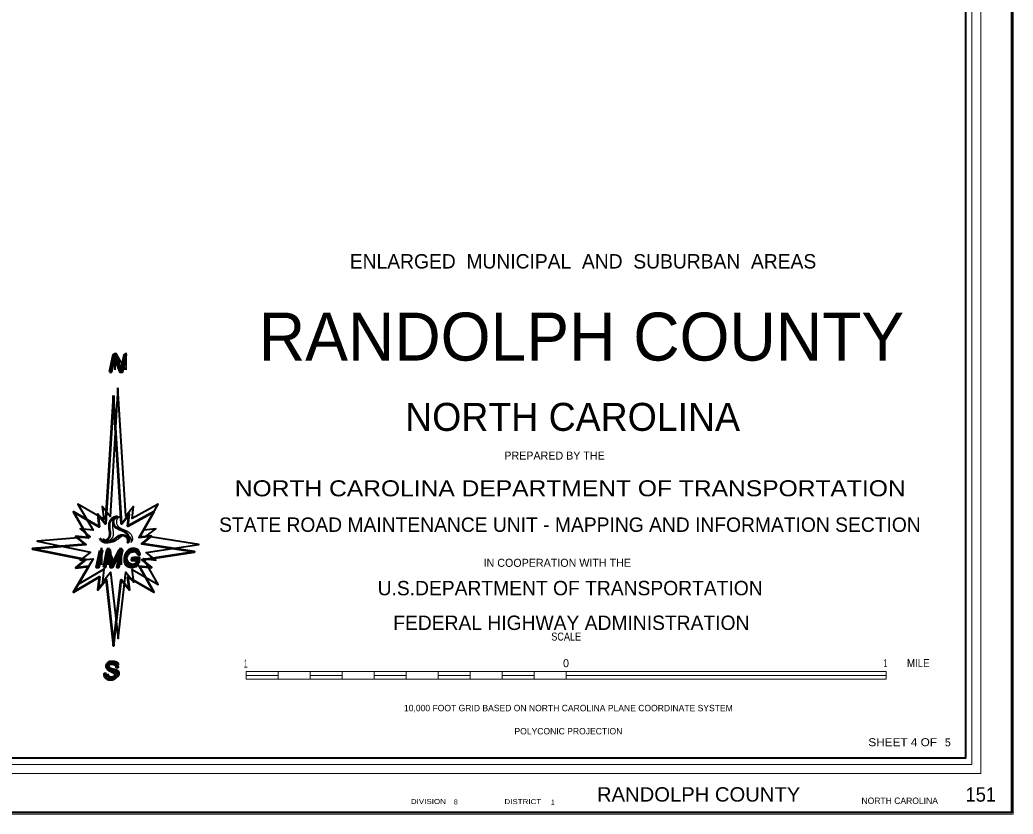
# Model space of a CAD drawing. Extents: x 370874 to 592082, y 190482 to 376297.
# Drawn here: x 452964 to 472952, y 209309 to 225292 of the extents above; entities that cross this region are included whole.
import ezdxf
from ezdxf.enums import TextEntityAlignment as Align

# ---------------------------------------------------------------- set-up
doc = ezdxf.new("R2010")
doc.units = 0
doc.header["$LTSCALE"] = 46
doc.header["$PDMODE"] = 32
doc.header["$PDSIZE"] = 23
doc.layers.add('1', color=7, linetype='Continuous', lineweight=25)
doc.layers.add('20', color=7, linetype='Continuous', lineweight=40)
doc.layers.add('12', color=7, linetype='Continuous')

msp = doc.modelspace()

# ---------------------------------------------------------------- hatches: boundary and pattern name
at = {"layer": '20'}
for points in [[(454767.66, 218207.28), (454809.12, 218207.28), (454870.75, 218493.18), (454974.95, 218206.16), (455032.09, 218207.28), (455100.44, 218549.24), (455060.1, 218550.36), (454999.6, 218252.12), (454982.79, 218311.83), (454953.1, 218389.75), (454892.04, 218550.36), (454840.49, 218550.36)], [(454581.76, 214611.92), (454622, 214611.92), (454549.37, 214268.54), (454509.12, 214268.54)]]:
    msp.add_hatch(color=256, dxfattribs=at).paths.add_polyline_path(points)

# ---------------------------------------------------------------- linework, layer by layer
at = {"layer": '1', "lineweight": 13}
msp.add_lwpolyline([(472951.9, 209308.72), (376321.26, 209308.72), (376321.26, 265705.76), (472951.9, 265705.76)], close=True, dxfattribs=at)
at = {"layer": '1'}
msp.add_point((472916.9, 209343.72), dxfattribs=at)
at = {"layer": '20', "lineweight": 13}
for p, q in [((457521.05, 212026.11), (457521.05, 212175.86)), ((457521.05, 212175.86), (463958.43, 212175.86)), ((457521.05, 212100.99), (458164.79, 212100.99)), ((458164.79, 212026.11), (458164.79, 212175.86)), ((458808.53, 212026.11), (458808.53, 212175.86)), ((458808.53, 212100.99), (459452.27, 212100.99)), ((459452.27, 212026.11), (459452.27, 212175.86)), ((460096.01, 212026.11), (460096.01, 212175.86)), ((460096.01, 212100.99), (460739.74, 212100.99)), ((460739.74, 212026.11), (460739.74, 212175.86)), ((461383.48, 212026.11), (461383.48, 212175.86)), ((461383.48, 212100.99), (462027.22, 212100.99)), ((462027.22, 212026.11), (462027.22, 212175.86)), ((462670.96, 212026.11), (462670.96, 212175.86)), ((462670.96, 212100.99), (463314.69, 212100.99)), ((463314.69, 212026.11), (463314.69, 212175.86)), ((463958.43, 212100.99), (470395.81, 212100.99)), ((457521.05, 212026.11), (463958.43, 212026.11))]:
    msp.add_line(p, q, dxfattribs=at)
at = {"layer": '20'}
for points in [[(376356.26, 265670.76), (472916.9, 265670.76), (472916.9, 209343.72), (376356.26, 209343.72)], [(379544.11, 264561.8), (471991.39, 264561.8), (471991.39, 210435.43), (379544.11, 210435.43)], [(454937.48, 217884.75), (454778.33, 215299.81), (454622.98, 215496.4), (454650.84, 215243.52), (454130.05, 215544.56), (454436.19, 215020.53), (454178.13, 215050.22), (454379.96, 214888.45), (453310.63, 214799.74), (454384.27, 214583.03), (454179.06, 214420.17), (454441.43, 214449.08), (454130.9, 213927.25), (454655.53, 214238.56), (454625.24, 213975.32), (454789.54, 214180.52), (454940.13, 212845.07), (455094.8, 214178.25), (455260.59, 213973.3), (455227, 214230.69), (455748.08, 213928.02), (455452.48, 214450.47), (455699.81, 214422.01), (455506.73, 214576.76), (456568.87, 214737.18), (455508.86, 214901.42), (455699.2, 215052.48), (455457.42, 215025.84), (455747.37, 215545.41), (455225.16, 215255.14), (455253.03, 215497.34), (455099.09, 215305.27)]]:
    msp.add_lwpolyline(points, close=True, dxfattribs=at)
at = {"layer": '20', "lineweight": 13}
msp.add_lwpolyline([(379234.92, 264887.26), (379234.92, 210126.15), (379413.47, 210304.83), (379413.47, 264692.43), (472122, 264692.43), (472122, 210304.83), (379413.47, 210304.83), (379234.92, 210126.15), (472300.58, 210126.15), (472300.58, 264887.26)], close=True, dxfattribs=at)
at = {"layer": '20', "lineweight": 53}
for points in [[(454767.66, 218207.28), (454809.12, 218207.28), (454870.75, 218493.18), (454974.95, 218206.16), (455032.09, 218207.28), (455100.44, 218549.24), (455060.1, 218550.36), (454999.6, 218252.12), (454982.79, 218311.83), (454953.1, 218389.75), (454892.04, 218550.36), (454840.49, 218550.36)], [(454847.84, 217732.27), (454688.69, 215147.33), (454533.34, 215343.92), (454561.2, 215091.04), (454040.42, 215392.08), (454346.55, 214868.05), (454088.49, 214897.74), (454290.32, 214735.97), (453221, 214647.26), (454294.64, 214430.55), (454089.43, 214267.69), (454351.79, 214296.6), (454041.26, 213774.77), (454565.89, 214086.08), (454535.6, 213822.84), (454699.91, 214028.04), (454850.49, 212692.59), (455005.16, 214025.77), (455170.95, 213820.82), (455137.36, 214078.2), (455658.44, 213775.54), (455362.84, 214297.98), (455610.17, 214269.53), (455417.09, 214424.28), (456479.23, 214584.7), (455419.23, 214748.94), (455609.57, 214900), (455367.78, 214873.36), (455657.73, 215392.93), (455135.53, 215102.66), (455163.39, 215344.85), (455009.45, 215152.79)], [(454581.76, 214611.92), (454622, 214611.92), (454549.37, 214268.54), (454509.12, 214268.54)], [(454644.86, 214280.4), (454684.97, 214280.4), (454727.48, 214497.91), (454744.4, 214584.17), (454754.74, 214499.53), (454781.66, 214280.4), (454825.62, 214280.4), (454946.02, 214506.37), (454965.85, 214545.16), (454990.84, 214584.17), (454954.91, 214445.48), (454916.11, 214280.4), (454956.57, 214280.4), (455030.53, 214623.77), (454964.52, 214623.77), (454852.16, 214412.76), (454814.04, 214334.66), (454806.74, 214400.88), (454779.4, 214623.77), (454712.02, 214623.77)], [(455342.13, 214525.73), (455381.35, 214533.58), (455373.51, 214564.98), (455361.18, 214589.64), (455343.25, 214608.7), (455326.45, 214621.03), (455304.04, 214630), (455277.15, 214635.61), (455250.25, 214637.85), (455223.36, 214635.61), (455202.07, 214632.25), (455179.67, 214623.28), (455151.65, 214608.7), (455131.49, 214594.13), (455112.44, 214570.58), (455098.99, 214548.16), (455082.19, 214516.76), (455069.86, 214473.04), (455068.74, 214427.07), (455072.1, 214384.46), (455079.94, 214353.07), (455096.75, 214326.16), (455123.64, 214302.62), (455147.17, 214290.28), (455175.18, 214282.44), (455202.07, 214279.07), (455230.09, 214281.32), (455269.3, 214290.28), (455302.92, 214301.5), (455341.01, 214323.92), (455369.02, 214461.83), (455218.88, 214460.71), (455211.04, 214421.46), (455316.36, 214419.22), (455302.92, 214351.95), (455278.27, 214337.37), (455248.01, 214326.16), (455222.24, 214322.8), (455199.83, 214321.68), (455177.42, 214325.04), (455152.77, 214336.25), (455138.21, 214346.34), (455123.64, 214358.68), (455111.32, 214384.46), (455105.72, 214406.89), (455105.72, 214433.8), (455111.32, 214466.31), (455122.52, 214501.07), (455137.09, 214535.82), (455155.02, 214556.01), (455180.79, 214577.31), (455212.16, 214590.76), (455230.09, 214595.25), (455254.74, 214598.61), (455277.15, 214597.49), (455299.55, 214588.52), (455324.21, 214569.46), (455333.17, 214554.88)], [(454703.24, 212140.81), (454660.67, 212130.72), (454662.91, 212099.33), (454672.99, 212072.42), (454689.8, 212049.99), (454706.61, 212036.54), (454725.65, 212026.45), (454755.91, 212019.72), (454779.44, 212016.36), (454822.01, 212018.6), (454851.15, 212026.45), (454880.28, 212043.27), (454901.57, 212062.33), (454917.25, 212089.24), (454921.73, 212109.42), (454921.73, 212127.36), (454920.61, 212145.3), (454912.77, 212163.23), (454897.08, 212181.17), (454878.04, 212193.51), (454844.42, 212208.08), (454808.57, 212223.78), (454770.47, 212241.72), (454753.66, 212256.29), (454743.58, 212277.6), (454743.58, 212292.17), (454749.18, 212306.75), (454762.63, 212320.2), (454786.16, 212331.41), (454809.69, 212334.78), (454836.58, 212333.66), (454857.87, 212326.93), (454880.28, 212313.47), (454893.72, 212296.66), (454899.32, 212280.96), (454902.69, 212263.02), (454944.14, 212265.82), (454938.54, 212289.37), (454930.7, 212315.16), (454916.13, 212337.58), (454904.93, 212349.91), (454885.88, 212363.37), (454858.99, 212371.22), (454827.62, 212375.7), (454805.21, 212373.46), (454771.59, 212371.22), (454751.42, 212363.37), (454724.53, 212343.19), (454711.09, 212326.37), (454702.12, 212301.7), (454702.12, 212278.16), (454707.73, 212255.73), (454724.53, 212228.82), (454752.54, 212206.4), (454782.8, 212190.7), (454820.89, 212172.77), (454850.02, 212158.19), (454872.43, 212141.37), (454879.16, 212122.31), (454878.04, 212105.49), (454867.95, 212086.43), (454853.39, 212074.1), (454837.7, 212065.13), (454819.77, 212058.4), (454792.88, 212057.28), (454768.23, 212059.53), (454748.06, 212067.37), (454727.89, 212076.34), (454715.57, 212087.55), (454707.73, 212101.01), (454702.12, 212116.71), (454702.12, 212129.04)]]:
    msp.add_lwpolyline(points, close=True, dxfattribs=at)
for points in [[(454768.54, 215143.94), (454770.54, 215156.9), (454773.16, 215167.97), (454776.92, 215179.92), (454783.66, 215199.02), (454787.76, 215209.63), (454793.33, 215218.52), (454800.77, 215229.73), (454807.81, 215240.11), (454814.7, 215249.24), (454822.39, 215256.76), (454831.65, 215264.2), (454843.03, 215273.14), (454852.21, 215278.63), (454865.87, 215285.52), (454877.56, 215290.05), (454893.53, 215293.7), (454903.28, 215294.83), (454913.61, 215294.76), (454923.83, 215293.36), (454928.7, 215291.48), (454925.02, 215289.66), (454919.87, 215288.8), (454914.61, 215288.72), (454905.71, 215287.99), (454899.69, 215285.8), (454892.39, 215282.72), (454884.85, 215278.66), (454877.95, 215273.59), (454873.09, 215269.24), (454866.19, 215261.96), (454860.02, 215254.49), (454854.6, 215247.1), (454849.75, 215239.12), (454845.52, 215230.03), (454842.35, 215220.61), (454839.89, 215210.15), (454838.57, 215202.7), (454837.85, 215193.83), (454838.9, 215184.45), (454840.19, 215175.61), (454841.45, 215164.25), (454842.66, 215157.59), (454846.58, 215145.56), (454852.57, 215132.12), (454857.88, 215121.92), (454862.8, 215112.97), (454869.62, 215103), (454878.2, 215094.43), (454889.83, 215084.58), (454902.95, 215074.41), (454914.59, 215067.05), (454926.56, 215061.11), (454949.7, 215051.09), (454965.51, 215044.5), (454979.88, 215038.63), (454989.72, 215034.81), (455002.83, 215029.79), (455016.55, 215024.3), (455031.77, 215017.73), (455042.03, 215012.47), (455051.56, 215006.8), (455060.3, 215001.37), (455074.48, 214991.97), (455086.09, 214983.53), (455093.94, 214977.21), (455104.09, 214967.68), (455113.01, 214957.93), (455121.61, 214947.97), (455128.13, 214940.55), (455132.96, 214934.07), (455139.18, 214921.62), (455144.06, 214911.83), (455149.02, 214901.74), (455153.22, 214892.67), (455155.93, 214882.84), (455158.01, 214867.87), (455159.69, 214856.5), (455160.34, 214847.1), (455159.87, 214837.89), (455159.29, 214826.59), (455158.03, 214818.73), (455153.86, 214804.9), (455148.54, 214792.33), (455144.07, 214784.51), (455138.26, 214776.36), (455133.51, 214771.77), (455134, 214775.48), (455136.99, 214782.57), (455140.43, 214790.27), (455142.43, 214798.81), (455143.63, 214807.96), (455143.87, 214816.11), (455142.93, 214824.15), (455140.74, 214833.71), (455135.92, 214847.77), (455129.04, 214862.72), (455123.13, 214871.96), (455115.18, 214881.37), (455107.19, 214888.96), (455100.13, 214894.82)], [(454580.11, 214854.86), (454581.61, 214853.33), (454583.25, 214851.43), (454584.78, 214849.45), (454586.38, 214847.28), (454588.44, 214844.41), (454590.18, 214842.05), (454591.89, 214839.9), (454593.97, 214837.57), (454595.59, 214836), (454597.34, 214834.52), (454600, 214832.36), (454603.36, 214829.73), (454605.91, 214827.85), (454608.52, 214826.07), (454612.31, 214823.76), (454614.94, 214822.38), (454618.8, 214820.67), (454624.27, 214818.69), (454627.27, 214817.77), (454632.84, 214816.33), (454637.96, 214815.25), (454641.35, 214814.64), (454647.13, 214813.73), (454651.36, 214813.2), (454656.52, 214812.73), (454661.99, 214812.5), (454665.29, 214812.51), (454668.32, 214812.63), (454671.83, 214812.9), (454674.71, 214813.24), (454677.14, 214813.6), (454680.84, 214814.27), (454684.33, 214815.05), (454687.38, 214815.84), (454690.08, 214816.62), (454693.73, 214817.79), (454697.96, 214819.3), (454700.77, 214820.35), (454703.28, 214821.36), (454706.18, 214822.63), (454709.45, 214824.28), (454712.44, 214826.08), (454714.87, 214827.83), (454717.47, 214829.83), (454719.93, 214831.72), (454724.39, 214835.13), (454729.69, 214839.14), (454733.95, 214842.36), (454736.31, 214844.19), (454738.55, 214846.13), (454740.97, 214848.61), (454743.29, 214851.23), (454746.3, 214854.78), (454749.8, 214859.07), (454752.88, 214863.08), (454755.25, 214866.31), (454757.33, 214869.26), (454759.64, 214872.65), (454761.2, 214875.01), (454764.83, 214880.76), (454767.16, 214884.72), (454770.22, 214890.49), (454772.04, 214894.48), (454773.17, 214897.31), (454774.36, 214900.78), (454775.61, 214905.31), (454776.87, 214910.62), (454777.66, 214914.4), (454778.68, 214919.88), (454779.67, 214925.98), (454780.57, 214932.15), (454781.05, 214935.93), (454781.29, 214939.15), (454781.56, 214943.36), (454781.81, 214948.83), (454781.9, 214954.51), (454781.74, 214960.24), (454781.32, 214965.71), (454780.82, 214970.65), (454779.87, 214979.26), (454778.86, 214987.82), (454777.94, 214995.35), (454777.34, 215000.17), (454776.47, 215007.28), (454776.08, 215010.37), (454775.19, 215017.31), (454773.96, 215026.11), (454772.32, 215036.65), (454770.63, 215047.12), (454769.13, 215056.8), (454767.75, 215066.02), (454766.48, 215075.3), (454765.53, 215083.49), (454765.21, 215090.92), (454765.35, 215098.74), (454765.78, 215108.4), (454766.21, 215117.14), (454766.8, 215126.13), (454767.64, 215135.81), (454768.54, 215143.94)], [(455100.13, 214894.82), (455087.98, 214901.9), (455077.91, 214905.73), (455065.52, 214911.46), (455055.37, 214914.24), (455047.12, 214915.63), (455030.64, 214917.44), (455019.66, 214918.05), (455003.85, 214917.74), (454996.31, 214916.51), (454974.88, 214909.47), (454962.39, 214904.51), (454952.47, 214899.59), (454942.49, 214893.81), (454929.51, 214884.78), (454916.13, 214874.99), (454898.38, 214861.77), (454882.12, 214849.03), (454864.93, 214834.86), (454853.35, 214825.67), (454843.76, 214818.51), (454832.82, 214811.69), (454816.33, 214802.94), (454801.11, 214795.37), (454788.8, 214789.83), (454778.27, 214785.72), (454766.79, 214782.18), (454752.77, 214779.02), (454733.35, 214775.28), (454722.13, 214773.4), (454708.23, 214774.15), (454688.26, 214775.44), (454675.79, 214776.55), (454666.71, 214778.73), (454653.57, 214783.79), (454644.38, 214787.44), (454634.66, 214791.79), (454623.17, 214799.3), (454611.21, 214807.54), (454602.87, 214815.46), (454593.56, 214826.68), (454588.66, 214834.22), (454583.65, 214843.87), (454581, 214850.76), (454580.11, 214854.86)]]:
    msp.add_lwpolyline(points, dxfattribs=at)
at = {"layer": '20', "lineweight": 25}
for points in [[(454836.61, 215144.23), (454838.62, 215157.19), (454841.23, 215168.26), (454845, 215180.21), (454851.73, 215199.3), (454855.84, 215209.92), (454861.85, 215220.28), (454868.25, 215229.53), (454875.89, 215240.4), (454882.78, 215249.53), (454890.47, 215257.04), (454899.73, 215264.49), (454911.11, 215273.42), (454920.28, 215278.92), (454933.94, 215285.81), (454945.64, 215290.34), (454961.61, 215293.99), (454971.36, 215295.12), (454981.68, 215295.05), (454991.91, 215293.65), (454996.78, 215291.77), (454993.75, 215291.1), (454988.6, 215290.24), (454981.58, 215289.61), (454973.41, 215287.47), (454967.76, 215286.09), (454960.46, 215283.01), (454952.93, 215278.95), (454946.03, 215273.88), (454941.16, 215269.53), (454934.27, 215262.24), (454928.1, 215254.78), (454922.67, 215247.39), (454917.82, 215239.41), (454913.6, 215230.32), (454910.43, 215220.89), (454907.96, 215210.44), (454906.65, 215202.98), (454906.26, 215195.4), (454906.97, 215184.74), (454908.04, 215175.67), (454909.53, 215164.54), (454910.73, 215157.88), (454914.65, 215145.85), (454920.65, 215132.41), (454925.95, 215122.21), (454930.88, 215113.25), (454937.69, 215103.29), (454946.27, 215094.72), (454957.91, 215084.87), (454982.67, 215067.34), (454994.63, 215061.4), (455017.78, 215051.38), (455033.58, 215044.78), (455047.95, 215038.92), (455070.91, 215030.08), (455084.63, 215024.59), (455099.85, 215018.02), (455110.11, 215012.76), (455119.64, 215007.09), (455128.38, 215001.65), (455142.56, 214992.25), (455154.17, 214983.81), (455162.01, 214977.5), (455172.17, 214967.97), (455189.68, 214948.26), (455196.21, 214940.84), (455201.03, 214934.35), (455207.54, 214923.97), (455212.87, 214914.73), (455217.49, 214903.35), (455221.3, 214892.96), (455224.01, 214883.13), (455226.09, 214868.16), (455227.77, 214856.78), (455228.41, 214847.39), (455227.95, 214838.18), (455227.36, 214826.88), (455226.11, 214819.02), (455221.93, 214805.18), (455216.61, 214792.62), (455212.14, 214784.8), (455206.33, 214776.65), (455201.58, 214772.06), (455202.08, 214775.77), (455205.07, 214782.86), (455208.5, 214790.55), (455210.5, 214799.1), (455211.71, 214808.25), (455211.94, 214816.39), (455211.01, 214824.44), (455208.81, 214834), (455204, 214848.05), (455197.11, 214863.01), (455191.21, 214872.25), (455183.25, 214881.66), (455175.27, 214889.24), (455168.21, 214895.11)], [(454648.19, 214855.15), (454649.69, 214853.62), (454651.32, 214851.71), (454652.86, 214849.74), (454654.45, 214847.57), (454656.51, 214844.7), (454658.26, 214842.34), (454659.97, 214840.19), (454662.04, 214837.86), (454663.66, 214836.29), (454665.42, 214834.81), (454668.07, 214832.65), (454671.43, 214830.02), (454673.98, 214828.14), (454676.6, 214826.35), (454680.38, 214824.05), (454683.01, 214822.67), (454686.88, 214820.96), (454692.35, 214818.98), (454695.35, 214818.06), (454700.91, 214816.62), (454706.04, 214815.54), (454709.42, 214814.93), (454715.21, 214814.02), (454719.44, 214813.49), (454724.6, 214813.02), (454730.06, 214812.79), (454733.36, 214812.8), (454736.39, 214812.91), (454739.9, 214813.19), (454742.78, 214813.53), (454745.21, 214813.89), (454748.91, 214814.56), (454752.41, 214815.34), (454755.45, 214816.13), (454758.16, 214816.91), (454761.81, 214818.08), (454766.04, 214819.59), (454768.84, 214820.64), (454771.36, 214821.64), (454774.26, 214822.91), (454777.53, 214824.57), (454780.52, 214826.37), (454782.95, 214828.12), (454785.55, 214830.11), (454788.01, 214832.01), (454792.46, 214835.42), (454797.77, 214839.42), (454802.02, 214842.65), (454804.39, 214844.47), (454806.62, 214846.42), (454809.05, 214848.89), (454811.37, 214851.52), (454814.37, 214855.06), (454817.87, 214859.36), (454820.96, 214863.37), (454823.33, 214866.6), (454825.41, 214869.54), (454827.72, 214872.94), (454829.28, 214875.3), (454832.9, 214881.05), (454835.24, 214885.01), (454838.29, 214890.78), (454840.11, 214894.77), (454841.24, 214897.6), (454842.44, 214901.07), (454843.69, 214905.6), (454844.94, 214910.9), (454845.74, 214914.68), (454846.76, 214920.17), (454847.75, 214926.27), (454848.64, 214932.44), (454849.12, 214936.22), (454849.36, 214939.44), (454849.64, 214943.65), (454849.89, 214949.12), (454849.97, 214954.8), (454849.82, 214960.52), (454849.4, 214966), (454848.89, 214970.94), (454847.94, 214979.55), (454846.94, 214988.11), (454846.01, 214995.64), (454845.42, 215000.46), (454844.54, 215007.57), (454844.16, 215010.66), (454843.26, 215017.59), (454842.03, 215026.4), (454840.39, 215036.94), (454838.7, 215047.4), (454837.2, 215057.09), (454835.83, 215066.31), (454834.55, 215075.59), (454833.6, 215083.78), (454833.29, 215091.21), (454833.43, 215099.03), (454833.86, 215108.68), (454834.28, 215117.43), (454834.88, 215126.42), (454835.72, 215136.1), (454836.61, 215144.23)], [(455168.21, 214895.11), (455156.05, 214902.18), (455144.66, 214907.97), (455133.6, 214911.75), (455123.44, 214914.53), (455115.19, 214915.92), (455098.72, 214917.73), (455087.74, 214918.34), (455071.93, 214918.03), (455064.38, 214916.8), (455042.96, 214909.76), (455030.47, 214904.8), (455020.54, 214899.88), (455010.56, 214894.1), (454997.58, 214885.07), (454984.21, 214875.27), (454966.46, 214862.05), (454950.2, 214849.32), (454933, 214835.15), (454921.42, 214825.96), (454911.83, 214818.8), (454900.9, 214811.98), (454884.4, 214803.23), (454869.19, 214795.65), (454856.88, 214790.11), (454846.34, 214786.01), (454834.87, 214782.47), (454820.84, 214779.31), (454801.43, 214775.57), (454790.2, 214773.69), (454775.21, 214773.66), (454755.23, 214774.95), (454743.87, 214776.84), (454734.79, 214779.02), (454721.65, 214784.08), (454712.45, 214787.73), (454702.74, 214792.08), (454691.24, 214799.59), (454679.28, 214807.83), (454670.94, 214815.75), (454661.63, 214826.97), (454656.73, 214834.5), (454651.73, 214844.16), (454649.08, 214851.05), (454648.19, 214855.15)]]:
    msp.add_lwpolyline(points, dxfattribs=at)
at = {"layer": '20', "lineweight": 13}
for points in [[(463958.43, 212026.11), (470395.81, 212026.11), (470395.81, 212175.86)], [(463958.43, 212026.11), (463958.43, 212175.86), (470395.81, 212175.86)]]:
    msp.add_lwpolyline(points, dxfattribs=at)

# ---------------------------------------------------------------- texts
at = {"layer": '12'}
for s, height, rotation, p in [('ENLARGED  MUNICIPAL  AND  SUBURBAN  AREAS', 289.7, 0.002, (464296.56, 220288.03)), ('NORTH CAROLINA', 563.3, 0.007, (464086.66, 217021.04)), ('PREPARED BY THE', 161, 0.006, (463723.87, 216443.24)), ('STATE ROAD MAINTENANCE UNIT - MAPPING AND INFORMATION SECTION', 289.7, 0.002, (464032.78, 214988.82)), ('IN COOPERATION WITH THE', 161, 0.007, (463779.55, 214285.49)), ('U.S.DEPARTMENT OF TRANSPORTATION', 289.7, 0.006, (464037.57, 213712.48)), ('FEDERAL HIGHWAY ADMINISTRATION', 289.7, 0.006, (464061.26, 213014.61))]:
    msp.add_text(s, height=height, rotation=rotation, dxfattribs=at).set_placement(p, align=Align.CENTER)
msp.add_text('    RANDOLPH COUNTY   ', height=965.6, dxfattribs=at).set_placement((464086.62, 218434.8), align=Align.CENTER)
at = {"layer": '12', "width": 1.15}
msp.add_text('NORTH CAROLINA DEPARTMENT OF TRANSPORTATION', height=321.8, rotation=0.007, dxfattribs=at).set_placement((464039.07, 215704.95), align=Align.CENTER)
at = {"layer": '20'}
for s, height, p in [('N', 350, (454821.55, 218245.98)), ('IMG', 350, (454541.96, 214321.88)), ('S', 350, (454689.58, 212043.25)), (' 8', 100, (461660.95, 209503.43)), ('NORTH CAROLINA', 128.7, (469899.66, 209513.57))]:
    msp.add_text(s, height=height, dxfattribs=at).set_placement(p)
for s, height, width, p in [('SCALE', 161, 0.85, (463958.22, 212800.83)), ('1', 161, 0.5, (457509.57, 212256.49)), ('1', 161, 0.5, (470380.22, 212267.44)), ('MILE', 161, 0.9, (471042.6, 212267.63)), ('SHEET 4 OF', 160.9, 1.1, (470729.26, 210675.74)), ('RANDOLPH COUNTY    ', 289.7, 1.05, (466848.72, 209561.02)), ('151', 289.7, 0.95, (472301.02, 209559.68)), ('DIVISION', 100, 1.2, (461185.23, 209512.67)), ('DISTRICT', 100, 1.2, (463085.59, 209510.37))]:
    msp.add_text(s, height=height, dxfattribs=dict(at, width=width)).set_placement(p, align=Align.CENTER)
for s, height, p in [('0', 161, (463954.54, 212264.79)), ('5  ', 160.9, (471697.37, 210671.83))]:
    msp.add_text(s, height=height, dxfattribs=at).set_placement(p, align=Align.CENTER)
for s, rotation, p in [('10,000 FOOT GRID BASED ON NORTH CAROLINA PLANE COORDINATE SYSTEM', 359.995, (464002, 211378.84)), ('POLYCONIC PROJECTION', 0.001, (464002.16, 210913.07))]:
    msp.add_text(s, height=128.7, rotation=rotation, dxfattribs=at).set_placement(p, align=Align.CENTER)
at = {"layer": '20', "width": 0.95}
msp.add_text(' 1', height=100, dxfattribs=at).set_placement((463610.68, 209499.97))

doc.saveas('drawing.dxf')
